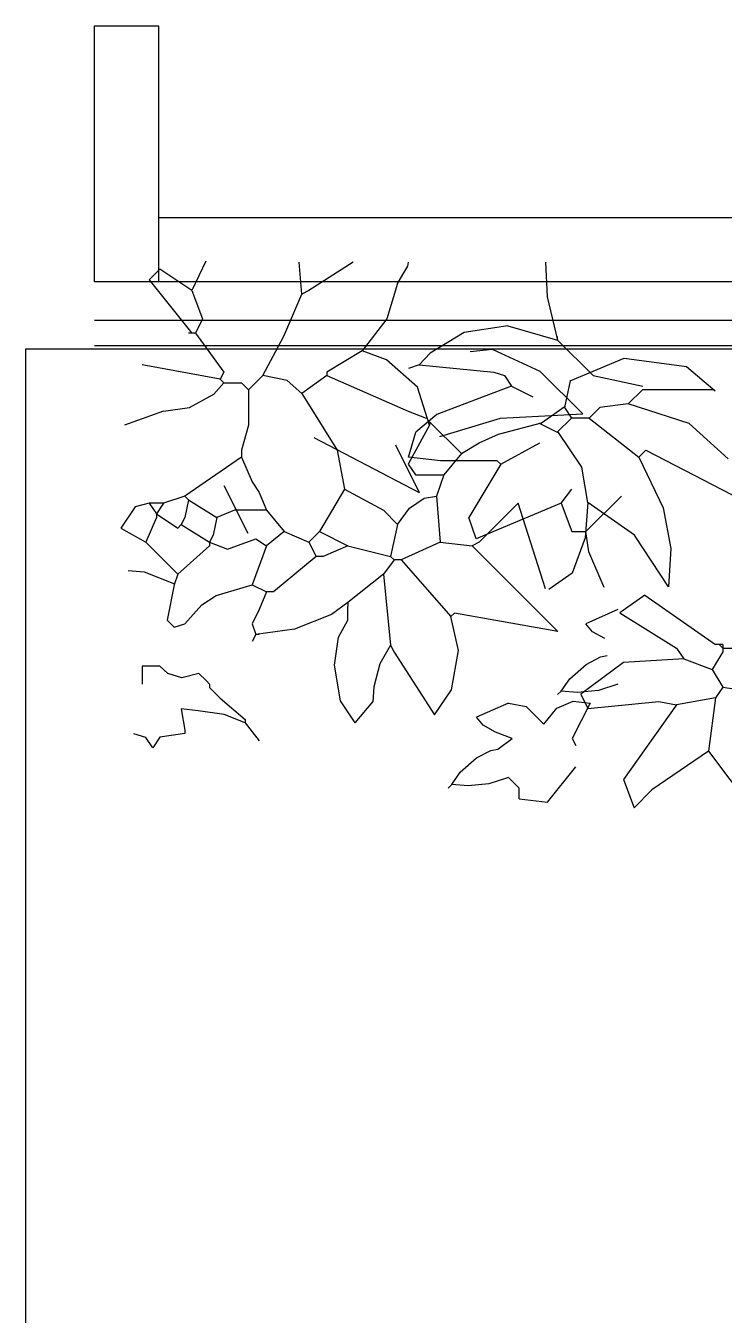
# Model space of a CAD drawing. Header units: millimetres. Extents: x 182 to 305, y 81 to 164.
# Drawn here: x 261.266 to 261.539, y 109.239 to 109.743 of the extents above; entities that cross this region are included whole.
import ezdxf

# ---------------------------------------------------------------- set-up
doc = ezdxf.new("R2010")
doc.units = ezdxf.units.MM
for name, color, linetype in [('86', 7, 'Continuous'), ('LF', 7, 'Continuous'), ('TIERRA', 7, 'Continuous'), ('VISTA-2P', 7, 'Continuous')]:
    doc.layers.add(name, color=color, linetype=linetype)

msp = doc.modelspace()

# ---------------------------------------------------------------- linework, layer by layer
at = {"layer": '86', "color": 252}
for p, q in [((261.336515, 109.650763, -45.100158), (261.331113, 109.639236, -45.100158)), ((261.336515, 109.650763, -45.100158), (261.331113, 109.639236, -45.100158)), ((261.374009, 109.637854, -45.100158), (261.37294, 109.650307, -45.100158)), ((261.374009, 109.637854, -45.100158), (261.37294, 109.650307, -45.100158)), ((261.394077, 109.650307, -45.100158), (261.376778, 109.639236, -45.100158)), ((261.394077, 109.650307, -45.100158), (261.376778, 109.639236, -45.100158)), ((261.415311, 109.648766, -45.100158), (261.415556, 109.650307, -45.100158)), ((261.415311, 109.648766, -45.100158), (261.415556, 109.650307, -45.100158)), ((261.46904, 109.650307, -45.100158), (261.469758, 109.636783, -45.100158)), ((261.46904, 109.650307, -45.100158), (261.469758, 109.636783, -45.100158)), ((261.318658, 109.647539, -45.100158), (261.314507, 109.643388, -45.100158)), ((261.318658, 109.647539, -45.100158), (261.314507, 109.643388, -45.100158)), ((261.331113, 109.639236, -45.100158), (261.318658, 109.647539, -45.100158)), ((261.331113, 109.639236, -45.100158), (261.318658, 109.647539, -45.100158)), ((261.411372, 109.642005, -45.100158), (261.415311, 109.648766, -45.100158)), ((261.411372, 109.642005, -45.100158), (261.415311, 109.648766, -45.100158)), ((261.314507, 109.643388, -45.100158), (261.331113, 109.622631, -45.100158)), ((261.314507, 109.643388, -45.100158), (261.331113, 109.622631, -45.100158)), ((261.411372, 109.642005, -45.100158), (261.407221, 109.628165, -45.100158)), ((261.411372, 109.642005, -45.100158), (261.407221, 109.628165, -45.100158)), ((261.331113, 109.639236, -45.100158), (261.335264, 109.628165, -45.100158)), ((261.331113, 109.639236, -45.100158), (261.335264, 109.628165, -45.100158)), ((261.367016, 109.621472, -45.100158), (261.374009, 109.637854, -45.100158)), ((261.367016, 109.621472, -45.100158), (261.374009, 109.637854, -45.100158)), ((261.376778, 109.639236, -45.100158), (261.374009, 109.637854, -45.100158)), ((261.376778, 109.639236, -45.100158), (261.374009, 109.637854, -45.100158)), ((261.469758, 109.636783, -45.100158), (261.473782, 109.619862, -45.100158)), ((261.469758, 109.636783, -45.100158), (261.473782, 109.619862, -45.100158)), ((261.335264, 109.628165, -45.100158), (261.332495, 109.622631, -45.100158)), ((261.335264, 109.628165, -45.100158), (261.332495, 109.622631, -45.100158)), ((261.407221, 109.628165, -45.100158), (261.397535, 109.61571, -45.100158)), ((261.407221, 109.628165, -45.100158), (261.397535, 109.61571, -45.100158)), ((261.454407, 109.6254, -45.100158), (261.43735, 109.622803, -45.100158)), ((261.454407, 109.6254, -45.100158), (261.43735, 109.622803, -45.100158)), ((261.454407, 109.6254, -45.100158), (261.473782, 109.619862, -45.100158)), ((261.454407, 109.6254, -45.100158), (261.473782, 109.619862, -45.100158)), ((261.331113, 109.622631, -45.100158), (261.32973, 109.622631, -45.100158)), ((261.331113, 109.622631, -45.100158), (261.32973, 109.622631, -45.100158)), ((261.332495, 109.622631, -45.100158), (261.331113, 109.622631, -45.100158)), ((261.332495, 109.622631, -45.100158), (261.331113, 109.622631, -45.100158)), ((261.332495, 109.622631, -45.100158), (261.343567, 109.607408, -45.100158)), ((261.332495, 109.622631, -45.100158), (261.343567, 109.607408, -45.100158)), ((261.35879, 109.606025, -45.100158), (261.367016, 109.621472, -45.100158)), ((261.35879, 109.606025, -45.100158), (261.367016, 109.621472, -45.100158)), ((261.43735, 109.622803, -45.100158), (261.424005, 109.614815, -45.100158)), ((261.43735, 109.622803, -45.100158), (261.424005, 109.614815, -45.100158)), ((261.473782, 109.619862, -45.100158), (261.473782, 109.621248, -45.100158)), ((261.473782, 109.619862, -45.100158), (261.473782, 109.621248, -45.100158)), ((261.473782, 109.619862, -45.100158), (261.487619, 109.606025, -45.100158)), ((261.473782, 109.619862, -45.100158), (261.487619, 109.606025, -45.100158)), ((261.397535, 109.61571, -45.100158), (261.383699, 109.607408, -45.100158)), ((261.397535, 109.61571, -45.100158), (261.383699, 109.607408, -45.100158)), ((261.40705, 109.612152, -45.100158), (261.397535, 109.61571, -45.100158)), ((261.40705, 109.612152, -45.100158), (261.397535, 109.61571, -45.100158)), ((261.424005, 109.614815, -45.100158), (261.419814, 109.610177, -45.100158)), ((261.424005, 109.614815, -45.100158), (261.419814, 109.610177, -45.100158)), ((261.448433, 109.616215, -45.100158), (261.439707, 109.615331, -45.100158)), ((261.448433, 109.616215, -45.100158), (261.439707, 109.615331, -45.100158)), ((261.467013, 109.607663, -45.100158), (261.448433, 109.616215, -45.100158)), ((261.467013, 109.607663, -45.100158), (261.448433, 109.616215, -45.100158)), ((261.342184, 109.604643, -45.100158), (261.311738, 109.610177, -45.100158)), ((261.342184, 109.604643, -45.100158), (261.311738, 109.610177, -45.100158)), ((261.419123, 109.6015, -45.100158), (261.40705, 109.612152, -45.100158)), ((261.419123, 109.6015, -45.100158), (261.40705, 109.612152, -45.100158)), ((261.419814, 109.610177, -45.100158), (261.415662, 109.608794, -45.100158)), ((261.419814, 109.610177, -45.100158), (261.415662, 109.608794, -45.100158)), ((261.419814, 109.610177, -45.100158), (261.448873, 109.607408, -45.100158)), ((261.419814, 109.610177, -45.100158), (261.448873, 109.607408, -45.100158)), ((261.478736, 109.604023, -45.100158), (261.499749, 109.612828, -45.100158)), ((261.478736, 109.604023, -45.100158), (261.499749, 109.612828, -45.100158)), ((261.499749, 109.612828, -45.100158), (261.524084, 109.609641, -45.100158)), ((261.499749, 109.612828, -45.100158), (261.524084, 109.609641, -45.100158)), ((261.524084, 109.609641, -45.100158), (261.535238, 109.600081, -45.100158)), ((261.524084, 109.609641, -45.100158), (261.535238, 109.600081, -45.100158)), ((261.343567, 109.607408, -45.100158), (261.342184, 109.604643, -45.100158)), ((261.343567, 109.607408, -45.100158), (261.342184, 109.604643, -45.100158)), ((261.342184, 109.604643, -45.100158), (261.343567, 109.603256, -45.100158)), ((261.342184, 109.604643, -45.100158), (261.343567, 109.603256, -45.100158)), ((261.35879, 109.606025, -45.100158), (261.353252, 109.600491, -45.100158)), ((261.35879, 109.606025, -45.100158), (261.353252, 109.600491, -45.100158)), ((261.368287, 109.604163, -45.100158), (261.35879, 109.606025, -45.100158)), ((261.368287, 109.604163, -45.100158), (261.35879, 109.606025, -45.100158)), ((261.383699, 109.606025, -45.100158), (261.374009, 109.599105, -45.100158)), ((261.383699, 109.606025, -45.100158), (261.374009, 109.599105, -45.100158)), ((261.383699, 109.607408, -45.100158), (261.383699, 109.606025, -45.100158)), ((261.383699, 109.607408, -45.100158), (261.383699, 109.606025, -45.100158)), ((261.383699, 109.606025, -45.100158), (261.415523, 109.592189, -45.100158)), ((261.383699, 109.606025, -45.100158), (261.415523, 109.592189, -45.100158)), ((261.448873, 109.607408, -45.100158), (261.453025, 109.606025, -45.100158)), ((261.448873, 109.607408, -45.100158), (261.453025, 109.606025, -45.100158)), ((261.453025, 109.606025, -45.100158), (261.45579, 109.601874, -45.100158)), ((261.453025, 109.606025, -45.100158), (261.45579, 109.601874, -45.100158)), ((261.483622, 109.591148, -45.100158), (261.467013, 109.607663, -45.100158)), ((261.483622, 109.591148, -45.100158), (261.467013, 109.607663, -45.100158)), ((261.487619, 109.606025, -45.100158), (261.506993, 109.601874, -45.100158)), ((261.487619, 109.606025, -45.100158), (261.506993, 109.601874, -45.100158)), ((261.339692, 109.598838, -45.100158), (261.343567, 109.603256, -45.100158)), ((261.339692, 109.598838, -45.100158), (261.343567, 109.603256, -45.100158)), ((261.343567, 109.603256, -45.100158), (261.350487, 109.603256, -45.100158)), ((261.343567, 109.603256, -45.100158), (261.350487, 109.603256, -45.100158)), ((261.350487, 109.603256, -45.100158), (261.353252, 109.600491, -45.100158)), ((261.350487, 109.603256, -45.100158), (261.353252, 109.600491, -45.100158)), ((261.353252, 109.600491, -45.100158), (261.353252, 109.586651, -45.100158)), ((261.353252, 109.600491, -45.100158), (261.353252, 109.586651, -45.100158)), ((261.374009, 109.599105, -45.100158), (261.368287, 109.604163, -45.100158)), ((261.374009, 109.599105, -45.100158), (261.368287, 109.604163, -45.100158)), ((261.423826, 109.586651, -45.100158), (261.419123, 109.6015, -45.100158)), ((261.423826, 109.586651, -45.100158), (261.419123, 109.6015, -45.100158)), ((261.45579, 109.601874, -45.100158), (261.444722, 109.597722, -45.100158)), ((261.45579, 109.601874, -45.100158), (261.444722, 109.597722, -45.100158)), ((261.45579, 109.601874, -45.100158), (261.464093, 109.597722, -45.100158)), ((261.45579, 109.601874, -45.100158), (261.464093, 109.597722, -45.100158)), ((261.478736, 109.604023, -45.100158), (261.476412, 109.593571, -45.100158)), ((261.478736, 109.604023, -45.100158), (261.476412, 109.593571, -45.100158)), ((261.506854, 109.600491, -45.100158), (261.501321, 109.594953, -45.100158)), ((261.506854, 109.600491, -45.100158), (261.501321, 109.594953, -45.100158)), ((261.534798, 109.600491, -45.100158), (261.506854, 109.600491, -45.100158)), ((261.534798, 109.600491, -45.100158), (261.506854, 109.600491, -45.100158)), ((261.33016, 109.593512, -45.100158), (261.339692, 109.598838, -45.100158)), ((261.33016, 109.593512, -45.100158), (261.339692, 109.598838, -45.100158)), ((261.374009, 109.599105, -45.100158), (261.38785, 109.576965, -45.100158)), ((261.374009, 109.599105, -45.100158), (261.38785, 109.576965, -45.100158)), ((261.444722, 109.597722, -45.100158), (261.42673, 109.590802, -45.100158)), ((261.444722, 109.597722, -45.100158), (261.42673, 109.590802, -45.100158)), ((261.501321, 109.594953, -45.100158), (261.490249, 109.593571, -45.100158)), ((261.501321, 109.594953, -45.100158), (261.490249, 109.593571, -45.100158)), ((261.525098, 109.587334, -45.100158), (261.501321, 109.594953, -45.100158)), ((261.525098, 109.587334, -45.100158), (261.501321, 109.594953, -45.100158)), ((261.320041, 109.592189, -45.100158), (261.304822, 109.586651, -45.100158)), ((261.320041, 109.592189, -45.100158), (261.304822, 109.586651, -45.100158)), ((261.320041, 109.592189, -45.100158), (261.33016, 109.593512, -45.100158)), ((261.320041, 109.592189, -45.100158), (261.33016, 109.593512, -45.100158)), ((261.415523, 109.592189, -45.100158), (261.422444, 109.58942, -45.100158)), ((261.415523, 109.592189, -45.100158), (261.422444, 109.58942, -45.100158)), ((261.42673, 109.590802, -45.100158), (261.418427, 109.583886, -45.100158)), ((261.42673, 109.590802, -45.100158), (261.418427, 109.583886, -45.100158)), ((261.45153, 109.589378, -45.100158), (261.483622, 109.591148, -45.100158)), ((261.45153, 109.589378, -45.100158), (261.483622, 109.591148, -45.100158)), ((261.467524, 109.587652, -45.100158), (261.476674, 109.594043, -45.100158)), ((261.467524, 109.587652, -45.100158), (261.476674, 109.594043, -45.100158)), ((261.473643, 109.583886, -45.100158), (261.479181, 109.58942, -45.100158)), ((261.473643, 109.583886, -45.100158), (261.479181, 109.58942, -45.100158)), ((261.476412, 109.593571, -45.100158), (261.479181, 109.58942, -45.100158)), ((261.476412, 109.593571, -45.100158), (261.479181, 109.58942, -45.100158)), ((261.486097, 109.58942, -45.100158), (261.479181, 109.58942, -45.100158)), ((261.486097, 109.58942, -45.100158), (261.479181, 109.58942, -45.100158)), ((261.490249, 109.593571, -45.100158), (261.486097, 109.58942, -45.100158)), ((261.490249, 109.593571, -45.100158), (261.486097, 109.58942, -45.100158)), ((261.486097, 109.58942, -45.100158), (261.505472, 109.574196, -45.100158)), ((261.486097, 109.58942, -45.100158), (261.505472, 109.574196, -45.100158)), ((261.353252, 109.586651, -45.100158), (261.350487, 109.576965, -45.100158)), ((261.353252, 109.586651, -45.100158), (261.350487, 109.576965, -45.100158)), ((261.423826, 109.586651, -45.100158), (261.415523, 109.571431, -45.100158)), ((261.423826, 109.586651, -45.100158), (261.415523, 109.571431, -45.100158)), ((261.423826, 109.588037, -45.100158), (261.423826, 109.586651, -45.100158)), ((261.423826, 109.588037, -45.100158), (261.43628, 109.575583, -45.100158)), ((261.423826, 109.588037, -45.100158), (261.423826, 109.586651, -45.100158)), ((261.423826, 109.588037, -45.100158), (261.43628, 109.575583, -45.100158)), ((261.427883, 109.5823, -45.100158), (261.45153, 109.589378, -45.100158)), ((261.427883, 109.5823, -45.100158), (261.45153, 109.589378, -45.100158)), ((261.450748, 109.583125, -45.100158), (261.467524, 109.587652, -45.100158)), ((261.450748, 109.583125, -45.100158), (261.467524, 109.587652, -45.100158)), ((261.466606, 109.587404, -45.100158), (261.473643, 109.583886, -45.100158)), ((261.466606, 109.587404, -45.100158), (261.473643, 109.583886, -45.100158)), ((261.540308, 109.573524, -45.100158), (261.525098, 109.587334, -45.100158)), ((261.540308, 109.573524, -45.100158), (261.525098, 109.587334, -45.100158)), ((261.378658, 109.581809, -45.100158), (261.419802, 109.560415, -45.100158)), ((261.378658, 109.581809, -45.100158), (261.419802, 109.560415, -45.100158)), ((261.415662, 109.574196, -45.100158), (261.418427, 109.583886, -45.100158)), ((261.415662, 109.574196, -45.100158), (261.418427, 109.583886, -45.100158)), ((261.43628, 109.575583, -45.100158), (261.443201, 109.579734, -45.100158)), ((261.43628, 109.575583, -45.100158), (261.443201, 109.579734, -45.100158)), ((261.443201, 109.579734, -45.100158), (261.450748, 109.583125, -45.100158)), ((261.443201, 109.579734, -45.100158), (261.450748, 109.583125, -45.100158)), ((261.451638, 109.571431, -45.100158), (261.466862, 109.579734, -45.100158)), ((261.451638, 109.571431, -45.100158), (261.466862, 109.579734, -45.100158)), ((261.483283, 109.570343, -45.100158), (261.473878, 109.58419, -45.100158)), ((261.483283, 109.570343, -45.100158), (261.473878, 109.58419, -45.100158)), ((261.350487, 109.576965, -45.100158), (261.350487, 109.574196, -45.100158)), ((261.350487, 109.576965, -45.100158), (261.350487, 109.574196, -45.100158)), ((261.38785, 109.576965, -45.100158), (261.390615, 109.561742, -45.100158)), ((261.38785, 109.576965, -45.100158), (261.390615, 109.561742, -45.100158)), ((261.410482, 109.57904, -45.100158), (261.419802, 109.560415, -45.100158)), ((261.410482, 109.57904, -45.100158), (261.419802, 109.560415, -45.100158)), ((261.43628, 109.575583, -45.100158), (261.429364, 109.56728, -45.100158)), ((261.43628, 109.575583, -45.100158), (261.429364, 109.56728, -45.100158)), ((261.505472, 109.574196, -45.100158), (261.508241, 109.576965, -45.100158)), ((261.505472, 109.574196, -45.100158), (261.508241, 109.576965, -45.100158)), ((261.508241, 109.576965, -45.100158), (261.549385, 109.555571, -45.100158)), ((261.508241, 109.576965, -45.100158), (261.549385, 109.555571, -45.100158)), ((261.350487, 109.574196, -45.100158), (261.328344, 109.558977, -45.100158)), ((261.350487, 109.574196, -45.100158), (261.328344, 109.558977, -45.100158)), ((261.350487, 109.574196, -45.100158), (261.354639, 109.564511, -45.100158)), ((261.350487, 109.574196, -45.100158), (261.354639, 109.564511, -45.100158)), ((261.415523, 109.571431, -45.100158), (261.418292, 109.56728, -45.100158)), ((261.415523, 109.571431, -45.100158), (261.418292, 109.56728, -45.100158)), ((261.428116, 109.572814, -45.100158), (261.415662, 109.574196, -45.100158)), ((261.428116, 109.572814, -45.100158), (261.415662, 109.574196, -45.100158)), ((261.450256, 109.572814, -45.100158), (261.428116, 109.572814, -45.100158)), ((261.450256, 109.572814, -45.100158), (261.428116, 109.572814, -45.100158)), ((261.451638, 109.571431, -45.100158), (261.439184, 109.550674, -45.100158)), ((261.451638, 109.571431, -45.100158), (261.439184, 109.550674, -45.100158)), ((261.451638, 109.571431, -45.100158), (261.450256, 109.572814, -45.100158)), ((261.451638, 109.571431, -45.100158), (261.450256, 109.572814, -45.100158)), ((261.485553, 109.556528, -45.100158), (261.483283, 109.570343, -45.100158)), ((261.485553, 109.556528, -45.100158), (261.483283, 109.570343, -45.100158)), ((261.505472, 109.574196, -45.100158), (261.514958, 109.554404, -45.100158)), ((261.505472, 109.574196, -45.100158), (261.514958, 109.554404, -45.100158)), ((261.354639, 109.564511, -45.100158), (261.357404, 109.56036, -45.100158)), ((261.354639, 109.564511, -45.100158), (261.357404, 109.56036, -45.100158)), ((261.418292, 109.56728, -45.100158), (261.429364, 109.56728, -45.100158)), ((261.418292, 109.56728, -45.100158), (261.429364, 109.56728, -45.100158)), ((261.429364, 109.56728, -45.100158), (261.426595, 109.558977, -45.100158)), ((261.429364, 109.56728, -45.100158), (261.426595, 109.558977, -45.100158)), ((261.343577, 109.56314), (261.352897, 109.544515)), ((261.343577, 109.56314), (261.352897, 109.544515)), ((261.357404, 109.56036, -45.100158), (261.360173, 109.553439, -45.100158)), ((261.357404, 109.56036, -45.100158), (261.360173, 109.553439, -45.100158)), ((261.390615, 109.561742, -45.100158), (261.38093, 109.545136, -45.100158)), ((261.390615, 109.561742, -45.100158), (261.38093, 109.545136, -45.100158)), ((261.390615, 109.561742, -45.100158), (261.405838, 109.553439, -45.100158)), ((261.390615, 109.561742, -45.100158), (261.405838, 109.553439, -45.100158)), ((261.475164, 109.556208, -45.100158), (261.479316, 109.561742, -45.100158)), ((261.475164, 109.556208, -45.100158), (261.479316, 109.561742, -45.100158)), ((261.308973, 109.554826, -45.100158), (261.303435, 109.546523, -45.100158)), ((261.308973, 109.554826, -45.100158), (261.303435, 109.546523, -45.100158)), ((261.314507, 109.556208, -45.100158), (261.308973, 109.554826, -45.100158)), ((261.314507, 109.556208, -45.100158), (261.308973, 109.554826, -45.100158)), ((261.320041, 109.556208, -45.100158), (261.314507, 109.556208, -45.100158)), ((261.314507, 109.556208, -45.100158), (261.317276, 109.552057, -45.100158)), ((261.320041, 109.556208, -45.100158), (261.314507, 109.556208, -45.100158)), ((261.314507, 109.556208, -45.100158), (261.317276, 109.552057, -45.100158)), ((261.320041, 109.556208, -45.100158), (261.317276, 109.552057, -45.100158)), ((261.320041, 109.556208, -45.100158), (261.317276, 109.552057, -45.100158)), ((261.328344, 109.558977, -45.100158), (261.320041, 109.556208, -45.100158)), ((261.328344, 109.558977, -45.100158), (261.320041, 109.556208, -45.100158)), ((261.328344, 109.558977, -45.100158), (261.32973, 109.557591, -45.100158)), ((261.328344, 109.558977, -45.100158), (261.32973, 109.557591, -45.100158)), ((261.32973, 109.557591, -45.100158), (261.328344, 109.550674, -45.100158)), ((261.32973, 109.557591, -45.100158), (261.328344, 109.550674, -45.100158)), ((261.32973, 109.557591, -45.100158), (261.340798, 109.550674, -45.100158)), ((261.32973, 109.557591, -45.100158), (261.340798, 109.550674, -45.100158)), ((261.411372, 109.547905, -45.100158), (261.415946, 109.554235, -45.100158)), ((261.411372, 109.547905, -45.100158), (261.415946, 109.554235, -45.100158)), ((261.415946, 109.554235, -45.100158), (261.421665, 109.558229, -45.100158)), ((261.415946, 109.554235, -45.100158), (261.421665, 109.558229, -45.100158)), ((261.421665, 109.558229, -45.100158), (261.426595, 109.558977, -45.100158)), ((261.421665, 109.558229, -45.100158), (261.426595, 109.558977, -45.100158)), ((261.426595, 109.558977, -45.100158), (261.427978, 109.540985, -45.100158)), ((261.426595, 109.558977, -45.100158), (261.427978, 109.540985, -45.100158)), ((261.475164, 109.556208, -45.100158), (261.441953, 109.542371, -45.100158)), ((261.475164, 109.556208, -45.100158), (261.441953, 109.542371, -45.100158)), ((261.458424, 109.556208, -45.100158), (261.443201, 109.540985, -45.100158)), ((261.458424, 109.556208, -45.100158), (261.443201, 109.540985, -45.100158)), ((261.469039, 109.522845, -45.100158), (261.458424, 109.556208, -45.100158)), ((261.469039, 109.522845, -45.100158), (261.458424, 109.556208, -45.100158)), ((261.475164, 109.556208, -45.100158), (261.479316, 109.545136, -45.100158)), ((261.475164, 109.556208, -45.100158), (261.479316, 109.545136, -45.100158)), ((261.485553, 109.556528, -45.100158), (261.484539, 109.542719, -45.100158)), ((261.485553, 109.556528, -45.100158), (261.484539, 109.542719, -45.100158)), ((261.49869, 109.558977, -45.100158), (261.48485, 109.545136, -45.100158)), ((261.49869, 109.558977, -45.100158), (261.48485, 109.545136, -45.100158)), ((261.503804, 109.543781, -45.100158), (261.485553, 109.556528, -45.100158)), ((261.503804, 109.543781, -45.100158), (261.485553, 109.556528, -45.100158)), ((261.514958, 109.554404, -45.100158), (261.518, 109.53847, -45.100158)), ((261.514958, 109.554404, -45.100158), (261.518, 109.53847, -45.100158)), ((261.317276, 109.550674, -45.100158), (261.313125, 109.540985, -45.100158)), ((261.317276, 109.550674, -45.100158), (261.313125, 109.540985, -45.100158)), ((261.317276, 109.552057, -45.100158), (261.317276, 109.550674, -45.100158)), ((261.317276, 109.552057, -45.100158), (261.325579, 109.546523, -45.100158)), ((261.317276, 109.552057, -45.100158), (261.317276, 109.550674, -45.100158)), ((261.317276, 109.552057, -45.100158), (261.325579, 109.546523, -45.100158)), ((261.328344, 109.550674, -45.100158), (261.326961, 109.547905, -45.100158)), ((261.328344, 109.550674, -45.100158), (261.326961, 109.547905, -45.100158)), ((261.340798, 109.550674, -45.100158), (261.339415, 109.543754, -45.100158)), ((261.340798, 109.550674, -45.100158), (261.339415, 109.543754, -45.100158)), ((261.347718, 109.553439, -45.100158), (261.340798, 109.550674, -45.100158)), ((261.347718, 109.553439, -45.100158), (261.340798, 109.550674, -45.100158)), ((261.360173, 109.553439, -45.100158), (261.347718, 109.553439, -45.100158)), ((261.360173, 109.553439, -45.100158), (261.347718, 109.553439, -45.100158)), ((261.360173, 109.553439, -45.100158), (261.367093, 109.545136, -45.100158)), ((261.360173, 109.553439, -45.100158), (261.367093, 109.545136, -45.100158)), ((261.405838, 109.553439, -45.100158), (261.411372, 109.547905, -45.100158)), ((261.405838, 109.553439, -45.100158), (261.411372, 109.547905, -45.100158)), ((261.441953, 109.542371, -45.100158), (261.439184, 109.550674, -45.100158)), ((261.441953, 109.542371, -45.100158), (261.439184, 109.550674, -45.100158)), ((261.303435, 109.546523, -45.100158), (261.313125, 109.540985, -45.100158)), ((261.303435, 109.546523, -45.100158), (261.313125, 109.540985, -45.100158)), ((261.325579, 109.546523, -45.100158), (261.326961, 109.547905, -45.100158)), ((261.325579, 109.546523, -45.100158), (261.326961, 109.547905, -45.100158)), ((261.326961, 109.547905, -45.100158), (261.338033, 109.540985, -45.100158)), ((261.326961, 109.547905, -45.100158), (261.338033, 109.540985, -45.100158)), ((261.367093, 109.545136, -45.100158), (261.360173, 109.539603, -45.100158)), ((261.367093, 109.545136, -45.100158), (261.360173, 109.539603, -45.100158)), ((261.367093, 109.545136, -45.100158), (261.376778, 109.540985, -45.100158)), ((261.367093, 109.545136, -45.100158), (261.376778, 109.540985, -45.100158)), ((261.38093, 109.545136, -45.100158), (261.376778, 109.540985, -45.100158)), ((261.38093, 109.545136, -45.100158), (261.376778, 109.540985, -45.100158)), ((261.38093, 109.545136, -45.100158), (261.392001, 109.539603, -45.100158)), ((261.38093, 109.545136, -45.100158), (261.392001, 109.539603, -45.100158)), ((261.411372, 109.547905, -45.100158), (261.408607, 109.535451, -45.100158)), ((261.411372, 109.547905, -45.100158), (261.408607, 109.535451, -45.100158)), ((261.479316, 109.545136, -45.100158), (261.48485, 109.545136, -45.100158)), ((261.479316, 109.545136, -45.100158), (261.48485, 109.545136, -45.100158)), ((261.485898, 109.537193, -45.100158), (261.48485, 109.545136, -45.100158)), ((261.485898, 109.537193, -45.100158), (261.48485, 109.545136, -45.100158)), ((261.313125, 109.540985, -45.100158), (261.325579, 109.528531, -45.100158)), ((261.313125, 109.540985, -45.100158), (261.325579, 109.528531, -45.100158)), ((261.338033, 109.539603, -45.100158), (261.325579, 109.528531, -45.100158)), ((261.338033, 109.539603, -45.100158), (261.325579, 109.528531, -45.100158)), ((261.339415, 109.543754, -45.100158), (261.338033, 109.540985, -45.100158)), ((261.339415, 109.543754, -45.100158), (261.338033, 109.540985, -45.100158)), ((261.338033, 109.540985, -45.100158), (261.338033, 109.539603, -45.100158)), ((261.338033, 109.540985, -45.100158), (261.344949, 109.53822, -45.100158)), ((261.338033, 109.540985, -45.100158), (261.338033, 109.539603, -45.100158)), ((261.338033, 109.540985, -45.100158), (261.344949, 109.53822, -45.100158)), ((261.344949, 109.53822, -45.100158), (261.356021, 109.542371, -45.100158)), ((261.344949, 109.53822, -45.100158), (261.356021, 109.542371, -45.100158)), ((261.360173, 109.539603, -45.100158), (261.354639, 109.524379, -45.100158)), ((261.360173, 109.539603, -45.100158), (261.354639, 109.524379, -45.100158)), ((261.356021, 109.542371, -45.100158), (261.360173, 109.539603, -45.100158)), ((261.356021, 109.542371, -45.100158), (261.360173, 109.539603, -45.100158)), ((261.376778, 109.540985, -45.100158), (261.379547, 109.535451, -45.100158)), ((261.376778, 109.540985, -45.100158), (261.379547, 109.535451, -45.100158)), ((261.392001, 109.539603, -45.100158), (261.382312, 109.535451, -45.100158)), ((261.392001, 109.539603, -45.100158), (261.382312, 109.535451, -45.100158)), ((261.392001, 109.539603, -45.100158), (261.408607, 109.535451, -45.100158)), ((261.392001, 109.539603, -45.100158), (261.408607, 109.535451, -45.100158)), ((261.427978, 109.540985, -45.100158), (261.412759, 109.534069, -45.100158)), ((261.427978, 109.540985, -45.100158), (261.412759, 109.534069, -45.100158)), ((261.427978, 109.540985, -45.100158), (261.440432, 109.539603, -45.100158)), ((261.427978, 109.540985, -45.100158), (261.440432, 109.539603, -45.100158)), ((261.443201, 109.540985, -45.100158), (261.440432, 109.539603, -45.100158)), ((261.443201, 109.540985, -45.100158), (261.440432, 109.539603, -45.100158)), ((261.440432, 109.539603, -45.100158), (261.47384, 109.506195, -45.100158)), ((261.440432, 109.539603, -45.100158), (261.47384, 109.506195, -45.100158)), ((261.484539, 109.542719, -45.100158), (261.479469, 109.528909, -45.100158)), ((261.484539, 109.542719, -45.100158), (261.479469, 109.528909, -45.100158)), ((261.516986, 109.523598, -45.100158), (261.503804, 109.543781, -45.100158)), ((261.516986, 109.523598, -45.100158), (261.503804, 109.543781, -45.100158)), ((261.379547, 109.535451, -45.100158), (261.362942, 109.521614, -45.100158)), ((261.379547, 109.535451, -45.100158), (261.362942, 109.521614, -45.100158)), ((261.382312, 109.535451, -45.100158), (261.379547, 109.535451, -45.100158)), ((261.382312, 109.535451, -45.100158), (261.379547, 109.535451, -45.100158)), ((261.40999, 109.534069, -45.100158), (261.405838, 109.528531, -45.100158)), ((261.40999, 109.534069, -45.100158), (261.405838, 109.528531, -45.100158)), ((261.408607, 109.535451, -45.100158), (261.40999, 109.534069, -45.100158)), ((261.408607, 109.535451, -45.100158), (261.40999, 109.534069, -45.100158)), ((261.412759, 109.534069, -45.100158), (261.40999, 109.534069, -45.100158)), ((261.412759, 109.534069, -45.100158), (261.40999, 109.534069, -45.100158)), ((261.412759, 109.534069, -45.100158), (261.432129, 109.511925, -45.100158)), ((261.412759, 109.534069, -45.100158), (261.432129, 109.511925, -45.100158)), ((261.491998, 109.523346, -45.100158), (261.485898, 109.537193, -45.100158)), ((261.491998, 109.523346, -45.100158), (261.485898, 109.537193, -45.100158)), ((261.518, 109.53847, -45.100158), (261.516986, 109.523598, -45.100158)), ((261.518, 109.53847, -45.100158), (261.516986, 109.523598, -45.100158)), ((261.306204, 109.529917, -45.100158), (261.31248, 109.529389, -45.100158)), ((261.306204, 109.529917, -45.100158), (261.31248, 109.529389, -45.100158)), ((261.31248, 109.529389, -45.100158), (261.324299, 109.524683, -45.100158)), ((261.31248, 109.529389, -45.100158), (261.324299, 109.524683, -45.100158)), ((261.324192, 109.524379, -45.100158), (261.321427, 109.510543, -45.100158)), ((261.324192, 109.524379, -45.100158), (261.321427, 109.510543, -45.100158)), ((261.325579, 109.528531, -45.100158), (261.324192, 109.524379, -45.100158)), ((261.325579, 109.528531, -45.100158), (261.324192, 109.524379, -45.100158)), ((261.340611, 109.520226, -45.100158), (261.354639, 109.524379, -45.100158)), ((261.340611, 109.520226, -45.100158), (261.354639, 109.524379, -45.100158)), ((261.354639, 109.524379, -45.100158), (261.360173, 109.521614, -45.100158)), ((261.354639, 109.524379, -45.100158), (261.360173, 109.521614, -45.100158)), ((261.405838, 109.528531, -45.100158), (261.392001, 109.517463, -45.100158)), ((261.405838, 109.528531, -45.100158), (261.392001, 109.517463, -45.100158)), ((261.405838, 109.528531, -45.100158), (261.408607, 109.500857, -45.100158)), ((261.405838, 109.528531, -45.100158), (261.408607, 109.500857, -45.100158)), ((261.479469, 109.528909, -45.100158), (261.470343, 109.522536, -45.100158)), ((261.479469, 109.528909, -45.100158), (261.470343, 109.522536, -45.100158)), ((261.334937, 109.516511, -45.100158), (261.340611, 109.520226, -45.100158)), ((261.334937, 109.516511, -45.100158), (261.340611, 109.520226, -45.100158)), ((261.360173, 109.521614, -45.100158), (261.357404, 109.514694, -45.100158)), ((261.360173, 109.521614, -45.100158), (261.357404, 109.514694, -45.100158)), ((261.362942, 109.521614, -45.100158), (261.360173, 109.521614, -45.100158)), ((261.362942, 109.521614, -45.100158), (261.360173, 109.521614, -45.100158)), ((261.507743, 109.520364, -45.100158), (261.498054, 109.513448, -45.100158)), ((261.507743, 109.520364, -45.100158), (261.498054, 109.513448, -45.100158)), ((261.507743, 109.520364, -45.100158), (261.535416, 109.500993, -45.100158)), ((261.507743, 109.520364, -45.100158), (261.535416, 109.500993, -45.100158)), ((261.328344, 109.50916, -45.100158), (261.334937, 109.516511, -45.100158)), ((261.328344, 109.50916, -45.100158), (261.334937, 109.516511, -45.100158)), ((261.357404, 109.514694, -45.100158), (261.354639, 109.50916, -45.100158)), ((261.357404, 109.514694, -45.100158), (261.354639, 109.50916, -45.100158)), ((261.392001, 109.517463, -45.100158), (261.385526, 109.512796, -45.100158)), ((261.392001, 109.517463, -45.100158), (261.385526, 109.512796, -45.100158)), ((261.392001, 109.517463, -45.100158), (261.392001, 109.516076, -45.100158)), ((261.392001, 109.517463, -45.100158), (261.392001, 109.516076, -45.100158)), ((261.392001, 109.510543, -45.100158), (261.392001, 109.516076, -45.100158)), ((261.392001, 109.510543, -45.100158), (261.392001, 109.516076, -45.100158)), ((261.497304, 109.514694, -45.100158), (261.48485, 109.50916, -45.100158)), ((261.497304, 109.514694, -45.100158), (261.48485, 109.50916, -45.100158)), ((261.321427, 109.510543, -45.100158), (261.324192, 109.507774, -45.100158)), ((261.321427, 109.510543, -45.100158), (261.324192, 109.507774, -45.100158)), ((261.324192, 109.507774, -45.100158), (261.328344, 109.50916, -45.100158)), ((261.324192, 109.507774, -45.100158), (261.328344, 109.50916, -45.100158)), ((261.354639, 109.50916, -45.100158), (261.356021, 109.505009, -45.100158)), ((261.354639, 109.50916, -45.100158), (261.356021, 109.505009, -45.100158)), ((261.385526, 109.512796, -45.100158), (261.371106, 109.5071, -45.100158)), ((261.385526, 109.512796, -45.100158), (261.371106, 109.5071, -45.100158)), ((261.388362, 109.503881, -45.100158), (261.392001, 109.510543, -45.100158)), ((261.388362, 109.503881, -45.100158), (261.392001, 109.510543, -45.100158)), ((261.433516, 109.513312, -45.100158), (261.432129, 109.511925, -45.100158)), ((261.433516, 109.513312, -45.100158), (261.432129, 109.511925, -45.100158)), ((261.435169, 109.49868, -45.100158), (261.432129, 109.511925, -45.100158)), ((261.435169, 109.49868, -45.100158), (261.432129, 109.511925, -45.100158)), ((261.47384, 109.506195, -45.100158), (261.433516, 109.513312, -45.100158)), ((261.47384, 109.506195, -45.100158), (261.433516, 109.513312, -45.100158)), ((261.487423, 109.506038, -45.100158), (261.48485, 109.50916, -45.100158)), ((261.487423, 109.506038, -45.100158), (261.48485, 109.50916, -45.100158)), ((261.498054, 109.513448, -45.100158), (261.520197, 109.499607, -45.100158)), ((261.498054, 109.513448, -45.100158), (261.520197, 109.499607, -45.100158)), ((261.356021, 109.505009, -45.100158), (261.354639, 109.50224, -45.100158)), ((261.356021, 109.505009, -45.100158), (261.354639, 109.50224, -45.100158)), ((261.371106, 109.5071, -45.100158), (261.356021, 109.505009, -45.100158)), ((261.371106, 109.5071, -45.100158), (261.356021, 109.505009, -45.100158)), ((261.357404, 109.505009, -45.100158), (261.356021, 109.505009, -45.100158)), ((261.357404, 109.505009, -45.100158), (261.356021, 109.505009, -45.100158)), ((261.386708, 109.492984, -45.100158), (261.388362, 109.503881, -45.100158)), ((261.386708, 109.492984, -45.100158), (261.388362, 109.503881, -45.100158)), ((261.492253, 109.503375, -45.100158), (261.487423, 109.506038, -45.100158)), ((261.492253, 109.503375, -45.100158), (261.487423, 109.506038, -45.100158)), ((261.408607, 109.500857, -45.100158), (261.404437, 109.493479, -45.100158)), ((261.408607, 109.500857, -45.100158), (261.404437, 109.493479, -45.100158)), ((261.408607, 109.500857, -45.100158), (261.40999, 109.498088, -45.100158)), ((261.408607, 109.500857, -45.100158), (261.40999, 109.498088, -45.100158)), ((261.520197, 109.499607, -45.100158), (261.522962, 109.495455, -45.100158)), ((261.520197, 109.499607, -45.100158), (261.522962, 109.495455, -45.100158)), ((261.536803, 109.500993, -45.100158), (261.535416, 109.500993, -45.100158)), ((261.536803, 109.500993, -45.100158), (261.535416, 109.500993, -45.100158)), ((261.538185, 109.500993, -45.100158), (261.536803, 109.500993, -45.100158)), ((261.536803, 109.500993, -45.100158), (261.538185, 109.499607, -45.100158)), ((261.538185, 109.500993, -45.100158), (261.536803, 109.500993, -45.100158)), ((261.536803, 109.500993, -45.100158), (261.538185, 109.499607, -45.100158)), ((261.538185, 109.500993, -45.100158), (261.538185, 109.499607, -45.100158)), ((261.538185, 109.500993, -45.100158), (261.538185, 109.499607, -45.100158)), ((261.538185, 109.499607, -45.100158), (261.547871, 109.499607, -45.100158)), ((261.538185, 109.499607, -45.100158), (261.538185, 109.498224, -45.100158)), ((261.538185, 109.499607, -45.100158), (261.547871, 109.499607, -45.100158)), ((261.538185, 109.499607, -45.100158), (261.538185, 109.498224, -45.100158)), ((261.40999, 109.498088, -45.100158), (261.425798, 109.473658, -45.100158)), ((261.40999, 109.498088, -45.100158), (261.425798, 109.473658, -45.100158)), ((261.432332, 109.483326, -45.100158), (261.435169, 109.49868, -45.100158)), ((261.432332, 109.483326, -45.100158), (261.435169, 109.49868, -45.100158)), ((261.49944, 109.494073, -45.100158), (261.482835, 109.481619, -45.100158)), ((261.49944, 109.494073, -45.100158), (261.482835, 109.481619, -45.100158)), ((261.484881, 109.493256, -45.100158), (261.490473, 109.496185, -45.100158)), ((261.484881, 109.493256, -45.100158), (261.490473, 109.496185, -45.100158)), ((261.490473, 109.496185, -45.100158), (261.493152, 109.496706, -45.100158)), ((261.490473, 109.496185, -45.100158), (261.493152, 109.496706, -45.100158)), ((261.522962, 109.495455, -45.100158), (261.49944, 109.494073, -45.100158)), ((261.522962, 109.495455, -45.100158), (261.49944, 109.494073, -45.100158)), ((261.522962, 109.495455, -45.100158), (261.534034, 109.491304, -45.100158)), ((261.522962, 109.495455, -45.100158), (261.534034, 109.491304, -45.100158)), ((261.538185, 109.498224, -45.100158), (261.534034, 109.491304, -45.100158)), ((261.538185, 109.498224, -45.100158), (261.534034, 109.491304, -45.100158)), ((261.318658, 109.492555, -45.100158), (261.311738, 109.492555, -45.100158)), ((261.311738, 109.492555, -45.100158), (261.311738, 109.485634, -45.100158)), ((261.318658, 109.492555, -45.100158), (261.311738, 109.492555, -45.100158)), ((261.311738, 109.492555, -45.100158), (261.311738, 109.485634, -45.100158)), ((261.321699, 109.489764, -45.100158), (261.318658, 109.492555, -45.100158)), ((261.321699, 109.489764, -45.100158), (261.318658, 109.492555, -45.100158)), ((261.327136, 109.488031, -45.100158), (261.321699, 109.489764, -45.100158)), ((261.327136, 109.488031, -45.100158), (261.321699, 109.489764, -45.100158)), ((261.333882, 109.489786, -45.100158), (261.327136, 109.488031, -45.100158)), ((261.333882, 109.489786, -45.100158), (261.327136, 109.488031, -45.100158)), ((261.336646, 109.487017, -45.100158), (261.333882, 109.489786, -45.100158)), ((261.336646, 109.487017, -45.100158), (261.333882, 109.489786, -45.100158)), ((261.389072, 109.479115, -45.100158), (261.386708, 109.492984, -45.100158)), ((261.389072, 109.479115, -45.100158), (261.386708, 109.492984, -45.100158)), ((261.404437, 109.493479, -45.100158), (261.402073, 109.484564, -45.100158)), ((261.404437, 109.493479, -45.100158), (261.402073, 109.484564, -45.100158)), ((261.478527, 109.487664, -45.100158), (261.484881, 109.493256, -45.100158)), ((261.478527, 109.487664, -45.100158), (261.484881, 109.493256, -45.100158)), ((261.534034, 109.491304, -45.100158), (261.538185, 109.484388, -45.100158)), ((261.534034, 109.491304, -45.100158), (261.538185, 109.484388, -45.100158)), ((261.336646, 109.487017, -45.100158), (261.338033, 109.485634, -45.100158)), ((261.336646, 109.487017, -45.100158), (261.338033, 109.485634, -45.100158)), ((261.338033, 109.485634, -45.100158), (261.338033, 109.484252, -45.100158)), ((261.338033, 109.485634, -45.100158), (261.338033, 109.484252, -45.100158)), ((261.338033, 109.484252, -45.100158), (261.342184, 109.4801, -45.100158)), ((261.338033, 109.484252, -45.100158), (261.342184, 109.4801, -45.100158)), ((261.402073, 109.484564, -45.100158), (261.401687, 109.478714, -45.100158)), ((261.402073, 109.484564, -45.100158), (261.401687, 109.478714, -45.100158)), ((261.475163, 109.482865, -45.100158), (261.478527, 109.487664, -45.100158)), ((261.475163, 109.482865, -45.100158), (261.478527, 109.487664, -45.100158)), ((261.497304, 109.485634, -45.100158), (261.489711, 109.483137, -45.100158)), ((261.497304, 109.485634, -45.100158), (261.489711, 109.483137, -45.100158)), ((261.538185, 109.484388, -45.100158), (261.535416, 109.480236, -45.100158)), ((261.538185, 109.484388, -45.100158), (261.535416, 109.480236, -45.100158)), ((261.538185, 109.484388, -45.100158), (261.547871, 109.483001, -45.100158)), ((261.538185, 109.484388, -45.100158), (261.547871, 109.483001, -45.100158)), ((261.342184, 109.4801, -45.100158), (261.35187, 109.471798, -45.100158)), ((261.342184, 109.4801, -45.100158), (261.35187, 109.471798, -45.100158)), ((261.394767, 109.470412, -45.100158), (261.389072, 109.479115, -45.100158)), ((261.394767, 109.470412, -45.100158), (261.389072, 109.479115, -45.100158)), ((261.394767, 109.470412, -45.100158), (261.401687, 109.478714, -45.100158)), ((261.394767, 109.470412, -45.100158), (261.401687, 109.478714, -45.100158)), ((261.425798, 109.473658, -45.100158), (261.432332, 109.483326, -45.100158)), ((261.425798, 109.473658, -45.100158), (261.432332, 109.483326, -45.100158)), ((261.473445, 109.476214, -45.100158), (261.4798, 109.478877, -45.100158)), ((261.473445, 109.476214, -45.100158), (261.4798, 109.478877, -45.100158)), ((261.475164, 109.482865, -45.100158), (261.473782, 109.481483, -45.100158)), ((261.475164, 109.482865, -45.100158), (261.473782, 109.481483, -45.100158)), ((261.481577, 109.482338, -45.100158), (261.475163, 109.482865, -45.100158)), ((261.481577, 109.482338, -45.100158), (261.475163, 109.482865, -45.100158)), ((261.4798, 109.478877, -45.100158), (261.486432, 109.478214, -45.100158)), ((261.4798, 109.478877, -45.100158), (261.486432, 109.478214, -45.100158)), ((261.489711, 109.483137, -45.100158), (261.481577, 109.482338, -45.100158)), ((261.489711, 109.483137, -45.100158), (261.481577, 109.482338, -45.100158)), ((261.482835, 109.481619, -45.100158), (261.485599, 109.476085, -45.100158)), ((261.482835, 109.481619, -45.100158), (261.485599, 109.476085, -45.100158)), ((261.485599, 109.476085, -45.100158), (261.513277, 109.47885, -45.100158)), ((261.485599, 109.476085, -45.100158), (261.513277, 109.47885, -45.100158)), ((261.513277, 109.47885, -45.100158), (261.520197, 109.477467, -45.100158)), ((261.513277, 109.47885, -45.100158), (261.520197, 109.477467, -45.100158)), ((261.535416, 109.480236, -45.100158), (261.520197, 109.477467, -45.100158)), ((261.535416, 109.480236, -45.100158), (261.520197, 109.477467, -45.100158)), ((261.535416, 109.480236, -45.100158), (261.532651, 109.459479, -45.100158)), ((261.535416, 109.480236, -45.100158), (261.532651, 109.459479, -45.100158)), ((261.326961, 109.475949, -45.100158), (261.328344, 109.467646, -45.100158)), ((261.333519, 109.475153, -45.100158), (261.326961, 109.475949, -45.100158)), ((261.326961, 109.475949, -45.100158), (261.328344, 109.467646, -45.100158)), ((261.333519, 109.475153, -45.100158), (261.326961, 109.475949, -45.100158)), ((261.343684, 109.473667, -45.100158), (261.333519, 109.475153, -45.100158)), ((261.343684, 109.473667, -45.100158), (261.333519, 109.475153, -45.100158)), ((261.35187, 109.470411, -45.100158), (261.343684, 109.473667, -45.100158)), ((261.35187, 109.470411, -45.100158), (261.343684, 109.473667, -45.100158)), ((261.454603, 109.478214, -45.100158), (261.442149, 109.47268, -45.100158)), ((261.454603, 109.478214, -45.100158), (261.442149, 109.47268, -45.100158)), ((261.454603, 109.478214, -45.100158), (261.461524, 109.476831, -45.100158)), ((261.454603, 109.478214, -45.100158), (261.461524, 109.476831, -45.100158)), ((261.461524, 109.476831, -45.100158), (261.468444, 109.469911, -45.100158)), ((261.461524, 109.476831, -45.100158), (261.468444, 109.469911, -45.100158)), ((261.468444, 109.469911, -45.100158), (261.473445, 109.476214, -45.100158)), ((261.468444, 109.469911, -45.100158), (261.473445, 109.476214, -45.100158)), ((261.486432, 109.478214, -45.100158), (261.479512, 109.464377, -45.100158)), ((261.486432, 109.478214, -45.100158), (261.479512, 109.464377, -45.100158)), ((261.520197, 109.477467, -45.100158), (261.49944, 109.448407, -45.100158)), ((261.520197, 109.477467, -45.100158), (261.49944, 109.448407, -45.100158)), ((261.35187, 109.471798, -45.100158), (261.35187, 109.470411, -45.100158)), ((261.35187, 109.471798, -45.100158), (261.35187, 109.470411, -45.100158)), ((261.35187, 109.470411, -45.100158), (261.357404, 109.463495, -45.100158)), ((261.35187, 109.470411, -45.100158), (261.357404, 109.463495, -45.100158)), ((261.444723, 109.469557, -45.100158), (261.442149, 109.47268, -45.100158)), ((261.444723, 109.469557, -45.100158), (261.442149, 109.47268, -45.100158)), ((261.449552, 109.466894, -45.100158), (261.444723, 109.469557, -45.100158)), ((261.449552, 109.466894, -45.100158), (261.444723, 109.469557, -45.100158)), ((261.313189, 109.464752, -45.100158), (261.308461, 109.466238, -45.100158)), ((261.313189, 109.464752, -45.100158), (261.308461, 109.466238, -45.100158)), ((261.315889, 109.460726, -45.100158), (261.313189, 109.464752, -45.100158)), ((261.315889, 109.460726, -45.100158), (261.313189, 109.464752, -45.100158)), ((261.318658, 109.464877, -45.100158), (261.315889, 109.460726, -45.100158)), ((261.318658, 109.464877, -45.100158), (261.315889, 109.460726, -45.100158)), ((261.328344, 109.46626, -45.100158), (261.318658, 109.464877, -45.100158)), ((261.328344, 109.46626, -45.100158), (261.318658, 109.464877, -45.100158)), ((261.328344, 109.467646, -45.100158), (261.328344, 109.46626, -45.100158)), ((261.328344, 109.467646, -45.100158), (261.328344, 109.46626, -45.100158)), ((261.45599, 109.464377, -45.100158), (261.449552, 109.466894, -45.100158)), ((261.45599, 109.464377, -45.100158), (261.449552, 109.466894, -45.100158)), ((261.450452, 109.460226, -45.100158), (261.45599, 109.464377, -45.100158)), ((261.450452, 109.460226, -45.100158), (261.45599, 109.464377, -45.100158)), ((261.479512, 109.464377, -45.100158), (261.480898, 109.461608, -45.100158)), ((261.479512, 109.464377, -45.100158), (261.480898, 109.461608, -45.100158)), ((261.442181, 109.456775, -45.100158), (261.447773, 109.459705, -45.100158)), ((261.442181, 109.456775, -45.100158), (261.447773, 109.459705, -45.100158)), ((261.447773, 109.459705, -45.100158), (261.450452, 109.460226, -45.100158)), ((261.447773, 109.459705, -45.100158), (261.450452, 109.460226, -45.100158)), ((261.532651, 109.459479, -45.100158), (261.510508, 109.444256, -45.100158)), ((261.532651, 109.459479, -45.100158), (261.510508, 109.444256, -45.100158)), ((261.532651, 109.459479, -45.100158), (261.549257, 109.437336, -45.100158)), ((261.532651, 109.459479, -45.100158), (261.549257, 109.437336, -45.100158)), ((261.435827, 109.451183, -45.100158), (261.442181, 109.456775, -45.100158)), ((261.435827, 109.451183, -45.100158), (261.442181, 109.456775, -45.100158)), ((261.432463, 109.446385, -45.100158), (261.435827, 109.451183, -45.100158)), ((261.432463, 109.446385, -45.100158), (261.435827, 109.451183, -45.100158)), ((261.454603, 109.449154, -45.100158), (261.44701, 109.446657, -45.100158)), ((261.454603, 109.449154, -45.100158), (261.44701, 109.446657, -45.100158)), ((261.458755, 109.445002, -45.100158), (261.454603, 109.449154, -45.100158)), ((261.458755, 109.445002, -45.100158), (261.454603, 109.449154, -45.100158)), ((261.469827, 109.439468, -45.100158), (261.480898, 109.453305, -45.100158)), ((261.469827, 109.439468, -45.100158), (261.480898, 109.453305, -45.100158)), ((261.432464, 109.446385, -45.100158), (261.431081, 109.445002, -45.100158)), ((261.432464, 109.446385, -45.100158), (261.431081, 109.445002, -45.100158)), ((261.438877, 109.445858, -45.100158), (261.432463, 109.446385, -45.100158)), ((261.438877, 109.445858, -45.100158), (261.432463, 109.446385, -45.100158)), ((261.44701, 109.446657, -45.100158), (261.438877, 109.445858, -45.100158)), ((261.44701, 109.446657, -45.100158), (261.438877, 109.445858, -45.100158)), ((261.458755, 109.440851, -45.100158), (261.458755, 109.445002, -45.100158)), ((261.458755, 109.440851, -45.100158), (261.458755, 109.445002, -45.100158)), ((261.49944, 109.448407, -45.100158), (261.503592, 109.437336, -45.100158)), ((261.49944, 109.448407, -45.100158), (261.503592, 109.437336, -45.100158)), ((261.510508, 109.444256, -45.100158), (261.503592, 109.437336, -45.100158)), ((261.510508, 109.444256, -45.100158), (261.503592, 109.437336, -45.100158)), ((261.458755, 109.440851, -45.100158), (261.469827, 109.439468, -45.100158)), ((261.458755, 109.440851, -45.100158), (261.469827, 109.439468, -45.100158))]:
    msp.add_line(p, q, dxfattribs=at)
msp.add_arc((261.478736, 109.604023, -45.100158), 0.000000173, 112.46561, 167.19723, dxfattribs=at)
msp.add_arc((261.478736, 109.604023, -45.100158), 0.000000173, 112.46561, 167.19723, dxfattribs=at)
at = {"layer": 'LF', "color": 252}
for p, q in [((262.093083, 109.667592, -45.100158), (261.318083, 109.667592, -45.100158)), ((262.093083, 109.667592, -45.100158), (261.318083, 109.667592, -45.100158)), ((267.693196, 109.642592, -45.100158), (261.293083, 109.642592, -45.100158)), ((267.693196, 109.642592, -45.100158), (261.293083, 109.642592, -45.100158)), ((267.718196, 109.627592, -45.100158), (261.293083, 109.627592, -45.100158)), ((267.718196, 109.627592, -45.100158), (261.293083, 109.627592, -45.100158)), ((267.718196, 109.617592, -45.100158), (261.293083, 109.617592, -45.100158)), ((267.718196, 109.617592, -45.100158), (261.293083, 109.617592, -45.100158))]:
    msp.add_line(p, q, dxfattribs=at)
at = {"layer": 'TIERRA', "color": 252, "ltscale": 0.1}
for p, q in [((261.266329, 93.644648), (261.266329, 109.616536)), ((261.266329, 109.616536), (293.875247, 109.616536))]:
    msp.add_line(p, q, dxfattribs=at)
at = {"layer": 'VISTA-2P', "color": 252}
for p, q in [((261.293083, 109.642592, -45.100158), (261.293083, 109.742592, -45.100158)), ((261.293083, 109.742592, -45.100158), (261.318083, 109.742592, -45.100158)), ((261.293083, 109.642592, -45.100158), (261.293083, 109.742592, -45.100158)), ((261.293083, 109.742592, -45.100158), (261.318083, 109.742592, -45.100158)), ((261.318083, 109.742592, -45.100158), (261.318083, 109.642592, -45.100158)), ((261.318083, 109.742592, -45.100158), (261.318083, 109.642592, -45.100158)), ((261.318083, 109.642592, -45.100158), (261.293083, 109.642592, -45.100158)), ((261.318083, 109.642592, -45.100158), (261.293083, 109.642592, -45.100158))]:
    msp.add_line(p, q, dxfattribs=at)

doc.saveas('drawing.dxf')
